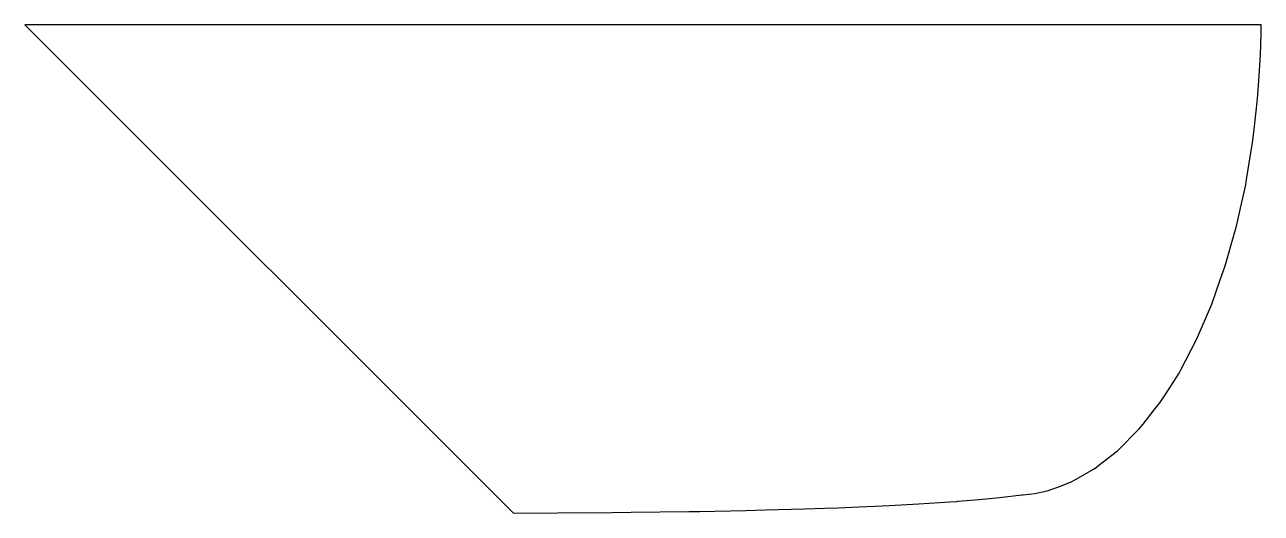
# Model space of a CAD drawing. Header units: metres. Extents: x 1.2 to 43.2, y -17.1 to -0.5.
import ezdxf

# ---------------------------------------------------------------- set-up
doc = ezdxf.new("R2010")
doc.units = ezdxf.units.M

msp = doc.modelspace()

# ---------------------------------------------------------------- linework, layer by layer
for p, q in [((43.1651, -0.490005), (1.18297, -0.490005)), ((1.18297, -0.490005), (17.7794, -17.0865)), ((43.1421, -1.50983), (43.158, -0.804367)), ((43.158, -0.804367), (43.1651, -0.490005)), ((43.0822, -2.39191), (43.1421, -1.50983)), ((43.0407, -3.0101), (43.0822, -2.39191)), ((42.922, -4.04585), (43.0407, -3.0101)), ((42.872, -4.48705), (42.922, -4.04585)), ((42.6646, -5.75325), (42.872, -4.48705)), ((42.6357, -5.93108), (42.6646, -5.75325)), ((42.4652, -6.71742), (42.6357, -5.93108)), ((42.3272, -7.33026), (42.4652, -6.71742)), ((41.9406, -8.68489), (42.2926, -7.45078)), ((42.2926, -7.45078), (42.3272, -7.33026)), ((41.7742, -9.15567), (41.9406, -8.68489)), ((41.4836, -9.9823), (41.7742, -9.15567)), ((41.122, -10.8242), (41.4836, -9.9823)), ((40.959, -11.2052), (41.122, -10.8242)), ((40.4363, -12.2106), (40.959, -11.2052)), ((39.9676, -12.9565), (40.3725, -12.3299)), ((40.3725, -12.3299), (40.3876, -12.3018)), ((40.3876, -12.3018), (40.4363, -12.2106)), ((39.7195, -13.3397), (39.9676, -12.9565)), ((39.5339, -13.5754), (39.7195, -13.3397)), ((39.1507, -14.0617), (39.5339, -13.5754)), ((38.2786, -14.967), (39.0216, -14.2224)), ((39.0216, -14.2224), (39.1507, -14.0617)), ((38.0876, -15.1166), (38.2786, -14.967)), ((37.5197, -15.5607), (37.6553, -15.4556)), ((37.6553, -15.4556), (38.0876, -15.1166)), ((36.7055, -16.0211), (36.8793, -15.9314)), ((36.8793, -15.9314), (37.4737, -15.5902)), ((37.4737, -15.5902), (37.5075, -15.5695)), ((37.5075, -15.5695), (37.5197, -15.5607)), ((35.479, -16.4138), (35.8928, -16.3246)), ((35.8928, -16.3246), (35.8969, -16.3234)), ((35.8969, -16.3234), (36.2277, -16.2152)), ((36.2277, -16.2152), (36.4076, -16.1463)), ((36.4076, -16.1463), (36.7055, -16.0211)), ((30.5301, -16.8205), (31.5425, -16.7676)), ((31.5425, -16.7676), (31.8851, -16.7473)), ((31.8851, -16.7473), (32.5928, -16.6984)), ((32.5928, -16.6984), (32.8262, -16.6815)), ((32.8262, -16.6815), (32.8595, -16.6786)), ((32.8595, -16.6786), (33.5822, -16.6186)), ((33.5822, -16.6186), (33.9384, -16.5876)), ((33.9384, -16.5876), (34.2741, -16.556)), ((34.2741, -16.556), (35.0377, -16.4644)), ((35.0377, -16.4644), (35.0674, -16.4611)), ((35.0674, -16.4611), (35.479, -16.4138)), ((17.7794, -17.0865), (19.282, -17.0759)), ((19.282, -17.0759), (21.1395, -17.0596)), ((21.1395, -17.0596), (21.769, -17.0531)), ((21.769, -17.0531), (23.7271, -17.0278)), ((23.7271, -17.0278), (23.9978, -17.0238)), ((23.9978, -17.0238), (24.0919, -17.0221)), ((24.0919, -17.0221), (25.6664, -16.9902)), ((25.6664, -16.9902), (26.3187, -16.974)), ((26.3187, -16.974), (27.6626, -16.938)), ((27.6626, -16.938), (28.3451, -16.9156)), ((28.3451, -16.9156), (28.7972, -16.8994)), ((28.7972, -16.8994), (29.5047, -16.8704)), ((29.5047, -16.8704), (30.0539, -16.8468)), ((30.0539, -16.8468), (30.5301, -16.8205))]:
    msp.add_line(p, q)

doc.saveas('drawing.dxf')
